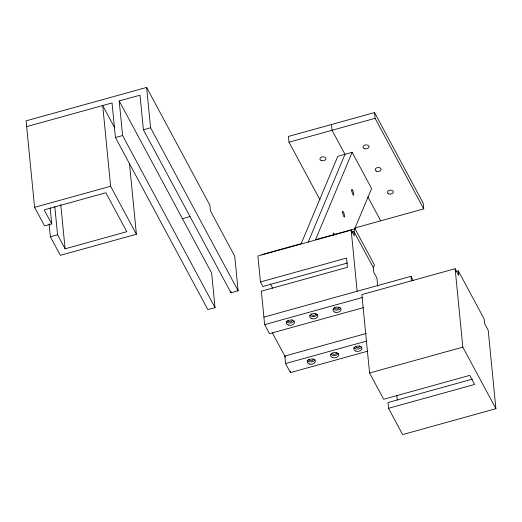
<?xml version="1.0" encoding="UTF-8"?>
<svg xmlns="http://www.w3.org/2000/svg" width="522" height="522" viewBox="0 0 522 522"><rect width="100%" height="100%" fill="white"/><g stroke="black" fill="none" stroke-linecap="round" stroke-linejoin="round"><path stroke-width="0.78" d="M308.189 242.097L344.97 154.316L332.051 130.265L331.483 124.504M261.731 254.632L301.181 243.689L337.793 156.306L352.141 152.326L315.529 239.709L354.986 228.767L374.444 264.987L373.334 267.636L373.791 272.249L376.949 278.135L377.739 286.173M354.392 229.621L371.599 188.546L352.141 152.326M354.986 228.767L353.877 231.416L354.334 236.029L351.169 230.143L257.907 256.002L260.452 281.952L262.886 286.474L347.404 263.036M26.668 126.618L112.034 102.945L115.427 137.534L207.847 309.585L215.025 307.595L122.598 135.544L119.205 100.955L140.013 95.187L143.406 129.776L230.965 292.77L238.136 290.78L234.743 256.191L210.425 210.914L209.857 205.146L146.623 87.428L26.1 120.85L34.582 207.332L44.553 225.895L51.724 223.905L50.151 207.821M115.427 137.534L122.598 135.544M143.406 129.776L150.577 127.786L238.136 290.78M354.869 227.983L423.74 208.885L423.172 203.117L374.528 112.563L288.444 136.438L289.005 142.206L320.032 199.959M34.582 207.332L110.625 186.25L136.405 234.241L60.363 255.33L50.386 236.766L49.127 223.892M289.005 142.206L375.096 118.331L423.74 208.885M50.386 236.766L57.564 234.776L65.1 248.811L126.8 231.703L105.881 192.762L44.187 209.87L51.724 223.905M182.446 218.672L190.152 216.532M351.528 232.068L353.877 231.416L373.334 267.636M260.452 281.952L346.536 258.077L347.443 267.303L261.359 291.172L264.634 324.612L269.502 333.669L363.658 307.556M263.904 317.122L410.964 276.334L413.274 280.634M455.98 271.551L458.329 270.898L458.779 275.512L455.132 268.719L361.877 294.584L369.563 372.995L383.67 399.258L469.754 375.383L474.622 384.44L388.531 408.308L387.97 402.547L472.488 379.109M264.634 324.612L362.418 297.501M366.418 333.428L284.816 356.056L285.554 363.553L290.415 372.61L367.86 351.13M285.554 363.553L366.372 341.14M369.563 372.995L462.825 347.137L495.9 408.706L402.638 434.572L388.531 408.308M458.329 270.898L484.109 318.896L484.566 323.503L488.214 330.296L495.9 408.706M367.834 196.872L380.695 220.819M270.416 283.994L272.693 288.242M272.367 332.879L285.449 357.231M119.205 100.955L211.632 273.006L215.025 307.595M114.638 127.733L102.71 105.529L110.625 186.25M455.132 268.719L462.825 347.137M410.964 276.334L411.408 280.836M374.528 112.563L375.096 118.331M396.798 395.271L397.275 400.106M351.169 230.143L357.159 291.256M290.271 371.109L290.415 372.61M230.809 291.165L230.965 292.77M146.623 87.428L150.577 127.786M129.436 163.21L136.405 234.241M60.767 204.565L65.1 248.811M54.803 206.614L57.564 234.776M333.623 235.324A3.041 0.607 74.5 0 1 333.538 233.093A3.041 0.607 74.5 0 1 334.53 234.43M294.121 320.789A4.098 2.649 -5.6 0 1 290.225 323.02A4.098 2.649 -5.6 0 1 286.232 321.324M317.435 314.322A4.098 2.649 -5.6 0 1 314.068 316.502A4.098 2.649 -5.6 0 1 309.97 315.471M340.749 307.863A4.098 2.649 -5.6 0 1 337.388 310.035A4.098 2.649 -5.6 0 1 333.284 309.004M338.354 353.263A4.098 2.649 -5.6 0 1 334.987 355.436A4.098 2.649 -5.6 0 1 330.883 354.405M315.034 359.73A4.098 2.649 -5.6 0 1 311.138 361.961A4.098 2.649 -5.6 0 1 307.145 360.258M361.668 346.797A4.098 2.649 -5.6 0 1 357.772 349.029A4.098 2.649 -5.6 0 1 353.779 347.332M339.059 307.38A2.277 1.475 -5.6 0 1 336.383 308.92A2.277 1.475 -5.6 0 1 334.622 307.112M315.693 313.461A2.277 1.475 -5.6 0 1 313.663 315.366A2.277 1.475 -5.6 0 1 311.203 313.963M292.176 319.575A2.277 1.475 -5.6 0 1 290.643 321.787A2.277 1.475 -5.6 0 1 287.89 320.43M336.657 352.781A2.277 1.475 -5.6 0 1 334.582 354.308A2.277 1.475 -5.6 0 1 332.168 353.283M359.567 345.858A1.977 1.279 -5.6 0 1 357.831 347.645A1.977 1.279 -5.6 0 1 355.776 346.236M313.291 358.868A2.277 1.475 -5.6 0 1 311.262 360.767A2.277 1.475 -5.6 0 1 308.802 359.364M321.187 160.482A3.041 1.964 -5.6 0 0 325.969 158.812A3.041 1.964 -5.6 0 0 321.709 157.057A3.041 1.964 -5.6 0 0 321.187 160.482M342.647 212.761A3.041 0.607 74.5 0 0 344.363 217.067A3.041 0.607 74.5 0 0 343.678 212.584A3.041 0.607 74.5 0 0 342.647 212.761M351.795 190.915A3.041 0.607 74.5 0 0 353.518 195.221A3.041 0.607 74.5 0 0 352.833 190.739A3.041 0.607 74.5 0 0 351.795 190.915M388.551 193.825A3.041 1.964 -5.6 0 0 393.334 192.148A3.041 1.964 -5.6 0 0 389.079 190.399A3.041 1.964 -5.6 0 0 388.551 193.825M376.388 171.183A3.041 1.964 -5.6 0 0 381.171 169.513A3.041 1.964 -5.6 0 0 376.917 167.758A3.041 1.964 -5.6 0 0 376.388 171.183M364.226 148.548A3.041 1.964 -5.6 0 0 369.015 146.871A3.041 1.964 -5.6 0 0 364.754 145.123A3.041 1.964 -5.6 0 0 364.226 148.548M288.398 325.108A4.098 2.649 -5.6 0 0 294.467 322.4A4.098 2.649 -5.6 0 0 288.281 320.515A4.098 2.649 -5.6 0 0 288.398 325.108M311.712 318.648A4.098 2.649 -5.6 0 0 317.781 315.934A4.098 2.649 -5.6 0 0 311.601 314.048A4.098 2.649 -5.6 0 0 311.712 318.648M335.026 312.182A4.098 2.649 -5.6 0 0 341.094 309.468A4.098 2.649 -5.6 0 0 334.915 307.588A4.098 2.649 -5.6 0 0 335.026 312.182M332.631 357.583A4.098 2.649 -5.6 0 0 338.7 354.875A4.098 2.649 -5.6 0 0 332.514 352.989A4.098 2.649 -5.6 0 0 332.631 357.583M309.318 364.049A4.098 2.649 -5.6 0 0 315.386 361.341A4.098 2.649 -5.6 0 0 309.2 359.456A4.098 2.649 -5.6 0 0 309.318 364.049M355.945 351.117A4.098 2.649 -5.6 0 0 362.014 348.409A4.098 2.649 -5.6 0 0 355.828 346.523A4.098 2.649 -5.6 0 0 355.945 351.117"/></g></svg>
